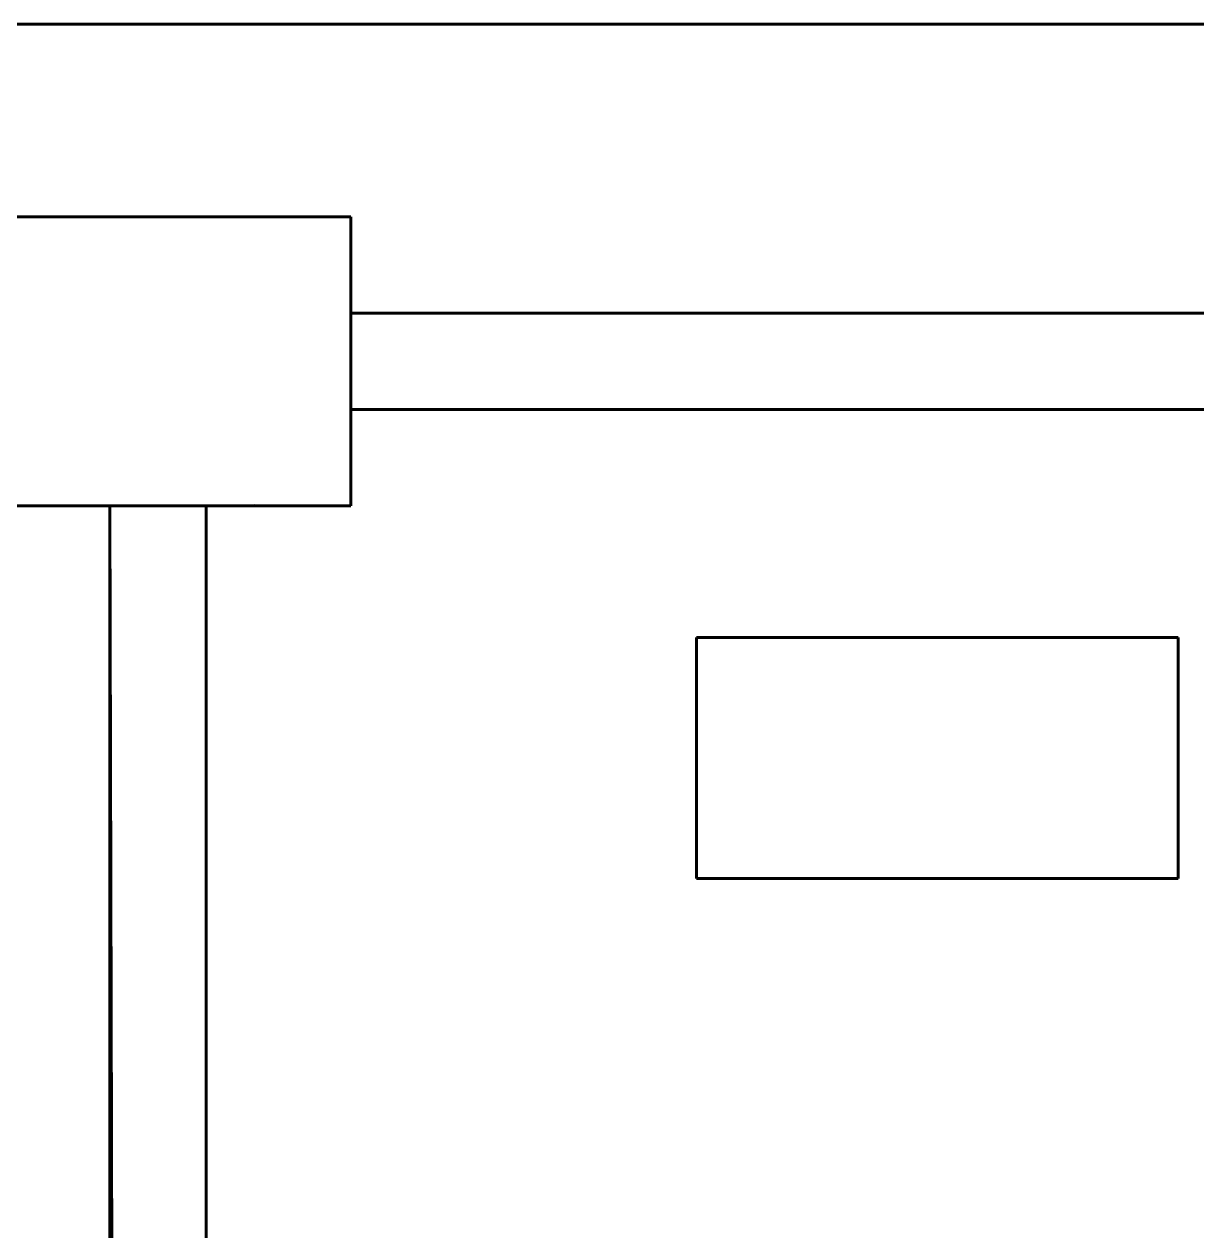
# Model space of a CAD drawing. Extents: x 0 to 297, y 0 to 292.
# Drawn here: x 96.64 to 102.73, y 104.02 to 110.29 of the extents above; entities that cross this region are included whole.
import ezdxf

# ---------------------------------------------------------------- set-up
doc = ezdxf.new("R2010")
doc.units = 0
doc.header["$MEASUREMENT"] = 0
doc.linetypes.add('K5LT_BASIC', pattern=[0])
doc.layers.add('Системный слой', color=7, linetype='Continuous')

# ---------------------------------------------------------------- blocks, each defined once
blk = doc.blocks.new('*U')
at = {"layer": 'Системный слой', "linetype": 'K5LT_BASIC', "lineweight": 60}
for p, q in [((98.3375, 109.2855), (96.3375, 109.2855)), ((98.3375, 109.2855), (96.3375, 109.2855)), ((98.3375, 107.7855), (98.3375, 109.2855)), ((98.3375, 107.7855), (98.3375, 109.2855)), ((96.3375, 107.7855), (98.3375, 107.7855)), ((96.3375, 107.7855), (98.3375, 107.7855)), ((102.6326, 107.1007), (100.1326, 107.1007)), ((100.1326, 107.1007), (100.1326, 105.8507)), ((102.6326, 105.8507), (102.6326, 107.1007)), ((100.1326, 105.8507), (102.6326, 105.8507))]:
    blk.add_line(p, q, dxfattribs=at)

msp = doc.modelspace()

# ---------------------------------------------------------------- linework, layer by layer
at = {"layer": 'Системный слой', "linetype": 'K5LT_BASIC', "lineweight": 60}
for p, q in [((136.3378, 110.2856), (90.8378, 110.2856)), ((98.3375, 109.2855), (96.3375, 109.2855)), ((96.3375, 109.2855), (98.3375, 109.2855)), ((98.3375, 109.2855), (96.3375, 109.2855)), ((96.3375, 109.2855), (98.3375, 109.2855)), ((98.3375, 109.2855), (96.3375, 109.2855)), ((96.3375, 109.2855), (98.3375, 109.2855)), ((98.3375, 109.2855), (98.3375, 107.7855)), ((98.3375, 109.2855), (98.3375, 107.7855)), ((98.3375, 109.2855), (98.3375, 107.7855)), ((98.3375, 109.2855), (98.3375, 107.7855)), ((98.3375, 109.2855), (98.3375, 107.7855)), ((98.3375, 109.2855), (98.3375, 107.7855)), ((98.3378, 108.7857), (104.3378, 108.7857)), ((104.3375, 108.2855), (98.3375, 108.2855)), ((98.3375, 107.7855), (96.3375, 107.7855)), ((96.3375, 107.7855), (98.3375, 107.7855)), ((98.3375, 107.7855), (96.3375, 107.7855)), ((96.3375, 107.7855), (98.3375, 107.7855)), ((96.3375, 107.7855), (98.3375, 107.7855)), ((98.3375, 107.7855), (96.3375, 107.7855)), ((96.3375, 107.7855), (98.3375, 107.7855)), ((96.3375, 107.7855), (98.3375, 107.7855)), ((97.5875, 107.7855), (96.8375, 107.7855)), ((97.5875, 107.7855), (96.8375, 107.7855)), ((98.3375, 107.7855), (96.8375, 107.7855)), ((97.5875, 107.7855), (96.8375, 107.7855)), ((97.0871, 107.7855), (97.0871, 102.3445)), ((97.1214, 93.7897), (97.0871, 107.7855)), ((97.5875, 107.7855), (97.5875, 96.2856)), ((97.5875, 107.7855), (97.5875, 93.7855)), ((97.8378, 107.786), (98.3375, 107.7855)), ((97.8378, 107.786), (98.3375, 107.7855))]:
    msp.add_line(p, q, dxfattribs=at)

# ---------------------------------------------------------------- block references
at = {"layer": 'Системный слой'}
msp.add_blockref('*U', (0, 0), dxfattribs=at)
msp.add_blockref('*U', (0, 0), dxfattribs=at)
msp.add_blockref('*U', (0, 0), dxfattribs=at)
msp.add_blockref('*U', (0, 0), dxfattribs=at)
msp.add_blockref('*U', (0, 0), dxfattribs=at)
msp.add_blockref('*U', (0, 0), dxfattribs=at)
msp.add_blockref('*U', (0, 0), dxfattribs=at)
msp.add_blockref('*U', (0, 0), dxfattribs=at)
msp.add_blockref('*U', (0, 0), dxfattribs=at)
msp.add_blockref('*U', (0, 0), dxfattribs=at)
msp.add_blockref('*U', (0, 0), dxfattribs=at)
msp.add_blockref('*U', (0, 0), dxfattribs=at)
msp.add_blockref('*U', (0, 0), dxfattribs=at)
msp.add_blockref('*U', (0, 0), dxfattribs=at)
msp.add_blockref('*U', (0, 0), dxfattribs=at)
msp.add_blockref('*U', (0, 0), dxfattribs=at)
msp.add_blockref('*U', (0, 0), dxfattribs=at)
msp.add_blockref('*U', (0, 0), dxfattribs=at)
msp.add_blockref('*U', (0, 0), dxfattribs=at)
msp.add_blockref('*U', (0, 0), dxfattribs=at)
msp.add_blockref('*U', (0, 0), dxfattribs=at)
msp.add_blockref('*U', (0, 0), dxfattribs=at)
msp.add_blockref('*U', (0, 0), dxfattribs=at)
msp.add_blockref('*U', (0, 0), dxfattribs=at)
msp.add_blockref('*U', (0, 0), dxfattribs=at)
msp.add_blockref('*U', (0, 0), dxfattribs=at)
msp.add_blockref('*U', (0, 0), dxfattribs=at)
msp.add_blockref('*U', (0, 0), dxfattribs=at)
msp.add_blockref('*U', (0, 0), dxfattribs=at)
msp.add_blockref('*U', (0, 0), dxfattribs=at)
msp.add_blockref('*U', (0, 0), dxfattribs=at)
msp.add_blockref('*U', (0, 0), dxfattribs=at)
msp.add_blockref('*U', (0, 0), dxfattribs=at)
msp.add_blockref('*U', (0, 0), dxfattribs=at)
msp.add_blockref('*U', (0, 0), dxfattribs=at)
msp.add_blockref('*U', (0, 0), dxfattribs=at)
msp.add_blockref('*U', (0, 0), dxfattribs=at)
msp.add_blockref('*U', (0, 0), dxfattribs=at)
msp.add_blockref('*U', (0, 0), dxfattribs=at)
msp.add_blockref('*U', (0, 0), dxfattribs=at)
msp.add_blockref('*U', (0, 0), dxfattribs=at)
msp.add_blockref('*U', (0, 0), dxfattribs=at)
msp.add_blockref('*U', (0, 0), dxfattribs=at)
msp.add_blockref('*U', (0, 0), dxfattribs=at)
msp.add_blockref('*U', (0, 0), dxfattribs=at)
msp.add_blockref('*U', (0, 0), dxfattribs=at)
msp.add_blockref('*U', (0, 0), dxfattribs=at)
msp.add_blockref('*U', (0, 0), dxfattribs=at)
msp.add_blockref('*U', (0, 0), dxfattribs=at)
msp.add_blockref('*U', (0, 0), dxfattribs=at)
msp.add_blockref('*U', (0, 0), dxfattribs=at)
msp.add_blockref('*U', (0, 0), dxfattribs=at)
msp.add_blockref('*U', (0, 0), dxfattribs=at)
msp.add_blockref('*U', (0, 0), dxfattribs=at)
msp.add_blockref('*U', (0, 0), dxfattribs=at)
msp.add_blockref('*U', (0, 0), dxfattribs=at)
msp.add_blockref('*U', (0, 0), dxfattribs=at)
msp.add_blockref('*U', (0, 0), dxfattribs=at)
msp.add_blockref('*U', (0, 0), dxfattribs=at)
msp.add_blockref('*U', (0, 0), dxfattribs=at)
msp.add_blockref('*U', (0, 0), dxfattribs=at)
msp.add_blockref('*U', (0, 0), dxfattribs=at)
msp.add_blockref('*U', (0, 0), dxfattribs=at)
msp.add_blockref('*U', (0, 0), dxfattribs=at)
msp.add_blockref('*U', (0, 0), dxfattribs=at)
msp.add_blockref('*U', (0, 0), dxfattribs=at)
msp.add_blockref('*U', (0, 0), dxfattribs=at)
msp.add_blockref('*U', (0, 0), dxfattribs=at)
msp.add_blockref('*U', (0, 0), dxfattribs=at)
msp.add_blockref('*U', (0, 0), dxfattribs=at)
msp.add_blockref('*U', (0, 0), dxfattribs=at)
msp.add_blockref('*U', (0, 0), dxfattribs=at)
msp.add_blockref('*U', (0, 0), dxfattribs=at)
msp.add_blockref('*U', (0, 0), dxfattribs=at)
msp.add_blockref('*U', (0, 0), dxfattribs=at)
msp.add_blockref('*U', (0, 0), dxfattribs=at)
msp.add_blockref('*U', (0, 0), dxfattribs=at)
msp.add_blockref('*U', (0, 0), dxfattribs=at)
msp.add_blockref('*U', (0, 0), dxfattribs=at)
msp.add_blockref('*U', (0, 0), dxfattribs=at)
msp.add_blockref('*U', (0, 0), dxfattribs=at)
msp.add_blockref('*U', (0, 0), dxfattribs=at)
msp.add_blockref('*U', (0, 0), dxfattribs=at)
msp.add_blockref('*U', (0, 0), dxfattribs=at)
msp.add_blockref('*U', (0, 0), dxfattribs=at)
msp.add_blockref('*U', (0, 0), dxfattribs=at)
msp.add_blockref('*U', (0, 0), dxfattribs=at)
msp.add_blockref('*U', (0, 0), dxfattribs=at)
msp.add_blockref('*U', (0, 0), dxfattribs=at)
msp.add_blockref('*U', (0, 0), dxfattribs=at)
msp.add_blockref('*U', (0, 0), dxfattribs=at)
msp.add_blockref('*U', (0, 0), dxfattribs=at)
msp.add_blockref('*U', (0, 0), dxfattribs=at)
msp.add_blockref('*U', (0, 0), dxfattribs=at)
msp.add_blockref('*U', (0, 0), dxfattribs=at)
msp.add_blockref('*U', (0, 0), dxfattribs=at)
msp.add_blockref('*U', (0, 0), dxfattribs=at)
msp.add_blockref('*U', (0, 0), dxfattribs=at)
msp.add_blockref('*U', (0, 0), dxfattribs=at)
msp.add_blockref('*U', (0, 0), dxfattribs=at)
msp.add_blockref('*U', (0, 0), dxfattribs=at)
msp.add_blockref('*U', (0, 0), dxfattribs=at)
msp.add_blockref('*U', (0, 0), dxfattribs=at)
msp.add_blockref('*U', (0, 0), dxfattribs=at)
msp.add_blockref('*U', (0, 0), dxfattribs=at)
msp.add_blockref('*U', (0, 0), dxfattribs=at)
msp.add_blockref('*U', (0, 0), dxfattribs=at)
msp.add_blockref('*U', (0, 0), dxfattribs=at)
msp.add_blockref('*U', (0, 0), dxfattribs=at)
msp.add_blockref('*U', (0, 0), dxfattribs=at)
msp.add_blockref('*U', (0, 0), dxfattribs=at)
msp.add_blockref('*U', (0, 0), dxfattribs=at)
msp.add_blockref('*U', (0, 0), dxfattribs=at)
msp.add_blockref('*U', (0, 0), dxfattribs=at)
msp.add_blockref('*U', (0, 0), dxfattribs=at)
msp.add_blockref('*U', (0, 0), dxfattribs=at)
msp.add_blockref('*U', (0, 0), dxfattribs=at)
msp.add_blockref('*U', (0, 0), dxfattribs=at)
msp.add_blockref('*U', (0, 0), dxfattribs=at)
msp.add_blockref('*U', (0, 0), dxfattribs=at)
msp.add_blockref('*U', (0, 0), dxfattribs=at)
msp.add_blockref('*U', (0, 0), dxfattribs=at)
msp.add_blockref('*U', (0, 0), dxfattribs=at)
msp.add_blockref('*U', (0, 0), dxfattribs=at)
msp.add_blockref('*U', (0, 0), dxfattribs=at)
msp.add_blockref('*U', (0, 0), dxfattribs=at)
msp.add_blockref('*U', (0, 0), dxfattribs=at)
msp.add_blockref('*U', (0, 0), dxfattribs=at)
msp.add_blockref('*U', (0, 0), dxfattribs=at)
msp.add_blockref('*U', (0, 0), dxfattribs=at)
msp.add_blockref('*U', (0, 0), dxfattribs=at)
msp.add_blockref('*U', (0, 0), dxfattribs=at)
msp.add_blockref('*U', (0, 0), dxfattribs=at)
msp.add_blockref('*U', (0, 0), dxfattribs=at)
msp.add_blockref('*U', (0, 0), dxfattribs=at)
msp.add_blockref('*U', (0, 0), dxfattribs=at)
msp.add_blockref('*U', (0, 0), dxfattribs=at)
msp.add_blockref('*U', (0, 0), dxfattribs=at)
msp.add_blockref('*U', (0, 0), dxfattribs=at)
msp.add_blockref('*U', (0, 0), dxfattribs=at)
msp.add_blockref('*U', (0, 0), dxfattribs=at)
msp.add_blockref('*U', (0, 0), dxfattribs=at)
msp.add_blockref('*U', (0, 0), dxfattribs=at)
msp.add_blockref('*U', (0, 0), dxfattribs=at)
msp.add_blockref('*U', (0, 0), dxfattribs=at)
msp.add_blockref('*U', (0, 0), dxfattribs=at)
msp.add_blockref('*U', (0, 0), dxfattribs=at)
msp.add_blockref('*U', (0, 0), dxfattribs=at)
msp.add_blockref('*U', (0, 0), dxfattribs=at)
msp.add_blockref('*U', (0, 0), dxfattribs=at)
msp.add_blockref('*U', (0, 0), dxfattribs=at)
msp.add_blockref('*U', (0, 0), dxfattribs=at)
msp.add_blockref('*U', (0, 0), dxfattribs=at)
msp.add_blockref('*U', (0, 0), dxfattribs=at)
msp.add_blockref('*U', (0, 0), dxfattribs=at)
msp.add_blockref('*U', (0, 0), dxfattribs=at)
msp.add_blockref('*U', (0, 0), dxfattribs=at)
msp.add_blockref('*U', (0, 0), dxfattribs=at)
msp.add_blockref('*U', (0, 0), dxfattribs=at)
msp.add_blockref('*U', (0, 0), dxfattribs=at)
msp.add_blockref('*U', (0, 0), dxfattribs=at)
msp.add_blockref('*U', (0, 0), dxfattribs=at)
msp.add_blockref('*U', (0, 0), dxfattribs=at)
msp.add_blockref('*U', (0, 0), dxfattribs=at)
msp.add_blockref('*U', (0, 0), dxfattribs=at)
msp.add_blockref('*U', (0, 0), dxfattribs=at)
msp.add_blockref('*U', (0, 0), dxfattribs=at)
msp.add_blockref('*U', (0, 0), dxfattribs=at)
msp.add_blockref('*U', (0, 0), dxfattribs=at)
msp.add_blockref('*U', (0, 0), dxfattribs=at)
msp.add_blockref('*U', (0, 0), dxfattribs=at)
msp.add_blockref('*U', (0, 0), dxfattribs=at)
msp.add_blockref('*U', (0, 0), dxfattribs=at)
msp.add_blockref('*U', (0, 0), dxfattribs=at)
msp.add_blockref('*U', (0, 0), dxfattribs=at)
msp.add_blockref('*U', (0, 0), dxfattribs=at)
msp.add_blockref('*U', (0, 0), dxfattribs=at)
msp.add_blockref('*U', (0, 0), dxfattribs=at)
msp.add_blockref('*U', (0, 0), dxfattribs=at)
msp.add_blockref('*U', (0, 0), dxfattribs=at)
msp.add_blockref('*U', (0, 0), dxfattribs=at)
msp.add_blockref('*U', (0, 0), dxfattribs=at)
msp.add_blockref('*U', (0, 0), dxfattribs=at)
msp.add_blockref('*U', (0, 0), dxfattribs=at)
msp.add_blockref('*U', (0, 0), dxfattribs=at)
msp.add_blockref('*U', (0, 0), dxfattribs=at)
msp.add_blockref('*U', (0, 0), dxfattribs=at)
msp.add_blockref('*U', (0, 0), dxfattribs=at)
msp.add_blockref('*U', (0, 0), dxfattribs=at)
msp.add_blockref('*U', (0, 0), dxfattribs=at)
msp.add_blockref('*U', (0, 0), dxfattribs=at)
msp.add_blockref('*U', (0, 0), dxfattribs=at)
msp.add_blockref('*U', (0, 0), dxfattribs=at)
msp.add_blockref('*U', (0, 0), dxfattribs=at)
msp.add_blockref('*U', (0, 0), dxfattribs=at)
msp.add_blockref('*U', (0, 0), dxfattribs=at)
msp.add_blockref('*U', (0, 0), dxfattribs=at)
msp.add_blockref('*U', (0, 0), dxfattribs=at)
msp.add_blockref('*U', (0, 0), dxfattribs=at)
msp.add_blockref('*U', (0, 0), dxfattribs=at)
msp.add_blockref('*U', (0, 0), dxfattribs=at)
msp.add_blockref('*U', (0, 0), dxfattribs=at)
msp.add_blockref('*U', (0, 0), dxfattribs=at)
msp.add_blockref('*U', (0, 0), dxfattribs=at)
msp.add_blockref('*U', (0, 0), dxfattribs=at)
msp.add_blockref('*U', (0, 0), dxfattribs=at)
msp.add_blockref('*U', (0, 0), dxfattribs=at)
msp.add_blockref('*U', (0, 0), dxfattribs=at)
msp.add_blockref('*U', (0, 0), dxfattribs=at)
msp.add_blockref('*U', (0, 0), dxfattribs=at)
msp.add_blockref('*U', (0, 0), dxfattribs=at)
msp.add_blockref('*U', (0, 0), dxfattribs=at)
msp.add_blockref('*U', (0, 0), dxfattribs=at)
msp.add_blockref('*U', (0, 0), dxfattribs=at)
msp.add_blockref('*U', (0, 0), dxfattribs=at)
msp.add_blockref('*U', (0, 0), dxfattribs=at)
msp.add_blockref('*U', (0, 0), dxfattribs=at)
msp.add_blockref('*U', (0, 0), dxfattribs=at)
msp.add_blockref('*U', (0, 0), dxfattribs=at)
msp.add_blockref('*U', (0, 0), dxfattribs=at)
msp.add_blockref('*U', (0, 0), dxfattribs=at)
msp.add_blockref('*U', (0, 0), dxfattribs=at)
msp.add_blockref('*U', (0, 0), dxfattribs=at)
msp.add_blockref('*U', (0, 0), dxfattribs=at)
msp.add_blockref('*U', (0, 0), dxfattribs=at)
msp.add_blockref('*U', (0, 0), dxfattribs=at)
msp.add_blockref('*U', (0, 0), dxfattribs=at)
msp.add_blockref('*U', (0, 0), dxfattribs=at)
msp.add_blockref('*U', (0, 0), dxfattribs=at)
msp.add_blockref('*U', (0, 0), dxfattribs=at)
msp.add_blockref('*U', (0, 0), dxfattribs=at)
msp.add_blockref('*U', (0, 0), dxfattribs=at)
msp.add_blockref('*U', (0, 0), dxfattribs=at)
msp.add_blockref('*U', (0, 0), dxfattribs=at)
msp.add_blockref('*U', (0, 0), dxfattribs=at)
msp.add_blockref('*U', (0, 0), dxfattribs=at)
msp.add_blockref('*U', (0, 0), dxfattribs=at)
msp.add_blockref('*U', (0, 0), dxfattribs=at)
msp.add_blockref('*U', (0, 0), dxfattribs=at)
msp.add_blockref('*U', (0, 0), dxfattribs=at)
msp.add_blockref('*U', (0, 0), dxfattribs=at)
msp.add_blockref('*U', (0, 0), dxfattribs=at)
msp.add_blockref('*U', (0, 0), dxfattribs=at)
msp.add_blockref('*U', (0, 0), dxfattribs=at)
msp.add_blockref('*U', (0, 0), dxfattribs=at)
msp.add_blockref('*U', (0, 0), dxfattribs=at)
msp.add_blockref('*U', (0, 0), dxfattribs=at)
msp.add_blockref('*U', (0, 0), dxfattribs=at)
msp.add_blockref('*U', (0, 0), dxfattribs=at)
msp.add_blockref('*U', (0, 0), dxfattribs=at)
msp.add_blockref('*U', (0, 0), dxfattribs=at)
msp.add_blockref('*U', (0, 0), dxfattribs=at)
msp.add_blockref('*U', (0, 0), dxfattribs=at)
msp.add_blockref('*U', (0, 0), dxfattribs=at)
msp.add_blockref('*U', (0, 0), dxfattribs=at)
msp.add_blockref('*U', (0, 0), dxfattribs=at)
msp.add_blockref('*U', (0, 0), dxfattribs=at)
msp.add_blockref('*U', (0, 0), dxfattribs=at)
msp.add_blockref('*U', (0, 0), dxfattribs=at)
msp.add_blockref('*U', (0, 0), dxfattribs=at)
msp.add_blockref('*U', (0, 0), dxfattribs=at)
msp.add_blockref('*U', (0, 0), dxfattribs=at)
msp.add_blockref('*U', (0, 0), dxfattribs=at)
msp.add_blockref('*U', (0, 0), dxfattribs=at)
msp.add_blockref('*U', (0, 0), dxfattribs=at)
msp.add_blockref('*U', (0, 0), dxfattribs=at)
msp.add_blockref('*U', (0, 0), dxfattribs=at)
msp.add_blockref('*U', (0, 0), dxfattribs=at)
msp.add_blockref('*U', (0, 0), dxfattribs=at)
msp.add_blockref('*U', (0, 0), dxfattribs=at)
msp.add_blockref('*U', (0, 0), dxfattribs=at)
msp.add_blockref('*U', (0, 0), dxfattribs=at)
msp.add_blockref('*U', (0, 0), dxfattribs=at)
msp.add_blockref('*U', (0, 0), dxfattribs=at)
msp.add_blockref('*U', (0, 0), dxfattribs=at)
msp.add_blockref('*U', (0, 0), dxfattribs=at)
msp.add_blockref('*U', (0, 0), dxfattribs=at)
msp.add_blockref('*U', (0, 0), dxfattribs=at)
msp.add_blockref('*U', (0, 0), dxfattribs=at)
msp.add_blockref('*U', (0, 0), dxfattribs=at)
msp.add_blockref('*U', (0, 0), dxfattribs=at)
msp.add_blockref('*U', (0, 0), dxfattribs=at)
msp.add_blockref('*U', (0, 0), dxfattribs=at)
msp.add_blockref('*U', (0, 0), dxfattribs=at)
msp.add_blockref('*U', (0, 0), dxfattribs=at)
msp.add_blockref('*U', (0, 0), dxfattribs=at)
msp.add_blockref('*U', (0, 0), dxfattribs=at)
msp.add_blockref('*U', (0, 0), dxfattribs=at)
msp.add_blockref('*U', (0, 0), dxfattribs=at)
msp.add_blockref('*U', (0, 0), dxfattribs=at)
msp.add_blockref('*U', (0, 0), dxfattribs=at)
msp.add_blockref('*U', (0, 0), dxfattribs=at)
msp.add_blockref('*U', (0, 0), dxfattribs=at)
msp.add_blockref('*U', (0, 0), dxfattribs=at)
msp.add_blockref('*U', (0, 0), dxfattribs=at)
msp.add_blockref('*U', (0, 0), dxfattribs=at)
msp.add_blockref('*U', (0, 0), dxfattribs=at)
msp.add_blockref('*U', (0, 0), dxfattribs=at)
msp.add_blockref('*U', (0, 0), dxfattribs=at)
msp.add_blockref('*U', (0, 0), dxfattribs=at)
msp.add_blockref('*U', (0, 0), dxfattribs=at)
msp.add_blockref('*U', (0, 0), dxfattribs=at)
msp.add_blockref('*U', (0, 0), dxfattribs=at)
msp.add_blockref('*U', (0, 0), dxfattribs=at)
msp.add_blockref('*U', (0, 0), dxfattribs=at)
msp.add_blockref('*U', (0, 0), dxfattribs=at)
msp.add_blockref('*U', (0, 0), dxfattribs=at)
msp.add_blockref('*U', (0, 0), dxfattribs=at)
msp.add_blockref('*U', (0, 0), dxfattribs=at)
msp.add_blockref('*U', (0, 0), dxfattribs=at)
msp.add_blockref('*U', (0, 0), dxfattribs=at)
msp.add_blockref('*U', (0, 0), dxfattribs=at)
msp.add_blockref('*U', (0, 0), dxfattribs=at)
msp.add_blockref('*U', (0, 0), dxfattribs=at)
msp.add_blockref('*U', (0, 0), dxfattribs=at)
msp.add_blockref('*U', (0, 0), dxfattribs=at)
msp.add_blockref('*U', (0, 0), dxfattribs=at)
msp.add_blockref('*U', (0, 0), dxfattribs=at)
msp.add_blockref('*U', (0, 0), dxfattribs=at)
msp.add_blockref('*U', (0, 0), dxfattribs=at)
msp.add_blockref('*U', (0, 0), dxfattribs=at)
msp.add_blockref('*U', (0, 0), dxfattribs=at)
msp.add_blockref('*U', (0, 0), dxfattribs=at)
msp.add_blockref('*U', (0, 0), dxfattribs=at)
msp.add_blockref('*U', (0, 0), dxfattribs=at)
msp.add_blockref('*U', (0, 0), dxfattribs=at)
msp.add_blockref('*U', (0, 0), dxfattribs=at)
msp.add_blockref('*U', (0, 0), dxfattribs=at)
msp.add_blockref('*U', (0, 0), dxfattribs=at)
msp.add_blockref('*U', (0, 0), dxfattribs=at)
msp.add_blockref('*U', (0, 0), dxfattribs=at)
msp.add_blockref('*U', (0, 0), dxfattribs=at)
msp.add_blockref('*U', (0, 0), dxfattribs=at)
msp.add_blockref('*U', (0, 0), dxfattribs=at)
msp.add_blockref('*U', (0, 0), dxfattribs=at)
msp.add_blockref('*U', (0, 0), dxfattribs=at)
msp.add_blockref('*U', (0, 0), dxfattribs=at)
msp.add_blockref('*U', (0, 0), dxfattribs=at)
msp.add_blockref('*U', (0, 0), dxfattribs=at)
msp.add_blockref('*U', (0, 0), dxfattribs=at)
msp.add_blockref('*U', (0, 0), dxfattribs=at)
msp.add_blockref('*U', (0, 0), dxfattribs=at)
msp.add_blockref('*U', (0, 0), dxfattribs=at)
msp.add_blockref('*U', (0, 0), dxfattribs=at)
msp.add_blockref('*U', (0, 0), dxfattribs=at)
msp.add_blockref('*U', (0, 0), dxfattribs=at)
msp.add_blockref('*U', (0, 0), dxfattribs=at)
msp.add_blockref('*U', (0, 0), dxfattribs=at)
msp.add_blockref('*U', (0, 0), dxfattribs=at)
msp.add_blockref('*U', (0, 0), dxfattribs=at)
msp.add_blockref('*U', (0, 0), dxfattribs=at)
msp.add_blockref('*U', (0, 0), dxfattribs=at)
msp.add_blockref('*U', (0, 0), dxfattribs=at)
msp.add_blockref('*U', (0, 0), dxfattribs=at)
msp.add_blockref('*U', (0, 0), dxfattribs=at)
msp.add_blockref('*U', (0, 0), dxfattribs=at)
msp.add_blockref('*U', (0, 0), dxfattribs=at)
msp.add_blockref('*U', (0, 0), dxfattribs=at)
msp.add_blockref('*U', (0, 0), dxfattribs=at)
msp.add_blockref('*U', (0, 0), dxfattribs=at)
msp.add_blockref('*U', (0, 0), dxfattribs=at)
msp.add_blockref('*U', (0, 0), dxfattribs=at)
msp.add_blockref('*U', (0, 0), dxfattribs=at)
msp.add_blockref('*U', (0, 0), dxfattribs=at)
msp.add_blockref('*U', (0, 0), dxfattribs=at)
msp.add_blockref('*U', (0, 0), dxfattribs=at)
msp.add_blockref('*U', (0, 0), dxfattribs=at)
msp.add_blockref('*U', (0, 0), dxfattribs=at)
msp.add_blockref('*U', (0, 0), dxfattribs=at)
msp.add_blockref('*U', (0, 0), dxfattribs=at)
msp.add_blockref('*U', (0, 0), dxfattribs=at)
msp.add_blockref('*U', (0, 0), dxfattribs=at)
msp.add_blockref('*U', (0, 0), dxfattribs=at)
msp.add_blockref('*U', (0, 0), dxfattribs=at)
msp.add_blockref('*U', (0, 0), dxfattribs=at)
msp.add_blockref('*U', (0, 0), dxfattribs=at)
msp.add_blockref('*U', (0, 0), dxfattribs=at)
msp.add_blockref('*U', (0, 0), dxfattribs=at)
msp.add_blockref('*U', (0, 0), dxfattribs=at)
msp.add_blockref('*U', (0, 0), dxfattribs=at)
msp.add_blockref('*U', (0, 0), dxfattribs=at)
msp.add_blockref('*U', (0, 0), dxfattribs=at)
msp.add_blockref('*U', (0, 0), dxfattribs=at)
msp.add_blockref('*U', (0, 0), dxfattribs=at)
msp.add_blockref('*U', (0, 0), dxfattribs=at)
msp.add_blockref('*U', (0, 0), dxfattribs=at)
msp.add_blockref('*U', (0, 0), dxfattribs=at)
msp.add_blockref('*U', (0, 0), dxfattribs=at)
msp.add_blockref('*U', (0, 0), dxfattribs=at)
msp.add_blockref('*U', (0, 0), dxfattribs=at)
msp.add_blockref('*U', (0, 0), dxfattribs=at)
msp.add_blockref('*U', (0, 0), dxfattribs=at)
msp.add_blockref('*U', (0, 0), dxfattribs=at)
msp.add_blockref('*U', (0, 0), dxfattribs=at)
msp.add_blockref('*U', (0, 0), dxfattribs=at)
msp.add_blockref('*U', (0, 0), dxfattribs=at)
msp.add_blockref('*U', (0, 0), dxfattribs=at)
msp.add_blockref('*U', (0, 0), dxfattribs=at)
msp.add_blockref('*U', (0, 0), dxfattribs=at)
msp.add_blockref('*U', (0, 0), dxfattribs=at)
msp.add_blockref('*U', (0, 0), dxfattribs=at)
msp.add_blockref('*U', (0, 0), dxfattribs=at)
msp.add_blockref('*U', (0, 0), dxfattribs=at)
msp.add_blockref('*U', (0, 0), dxfattribs=at)
msp.add_blockref('*U', (0, 0), dxfattribs=at)
msp.add_blockref('*U', (0, 0), dxfattribs=at)
msp.add_blockref('*U', (0, 0), dxfattribs=at)
msp.add_blockref('*U', (0, 0), dxfattribs=at)
msp.add_blockref('*U', (0, 0), dxfattribs=at)
msp.add_blockref('*U', (0, 0), dxfattribs=at)
msp.add_blockref('*U', (0, 0), dxfattribs=at)
msp.add_blockref('*U', (0, 0), dxfattribs=at)
msp.add_blockref('*U', (0, 0), dxfattribs=at)
msp.add_blockref('*U', (0, 0), dxfattribs=at)
msp.add_blockref('*U', (0, 0), dxfattribs=at)
msp.add_blockref('*U', (0, 0), dxfattribs=at)
msp.add_blockref('*U', (0, 0), dxfattribs=at)
msp.add_blockref('*U', (0, 0), dxfattribs=at)
msp.add_blockref('*U', (0, 0), dxfattribs=at)
msp.add_blockref('*U', (0, 0), dxfattribs=at)
msp.add_blockref('*U', (0, 0), dxfattribs=at)

doc.saveas('drawing.dxf')
